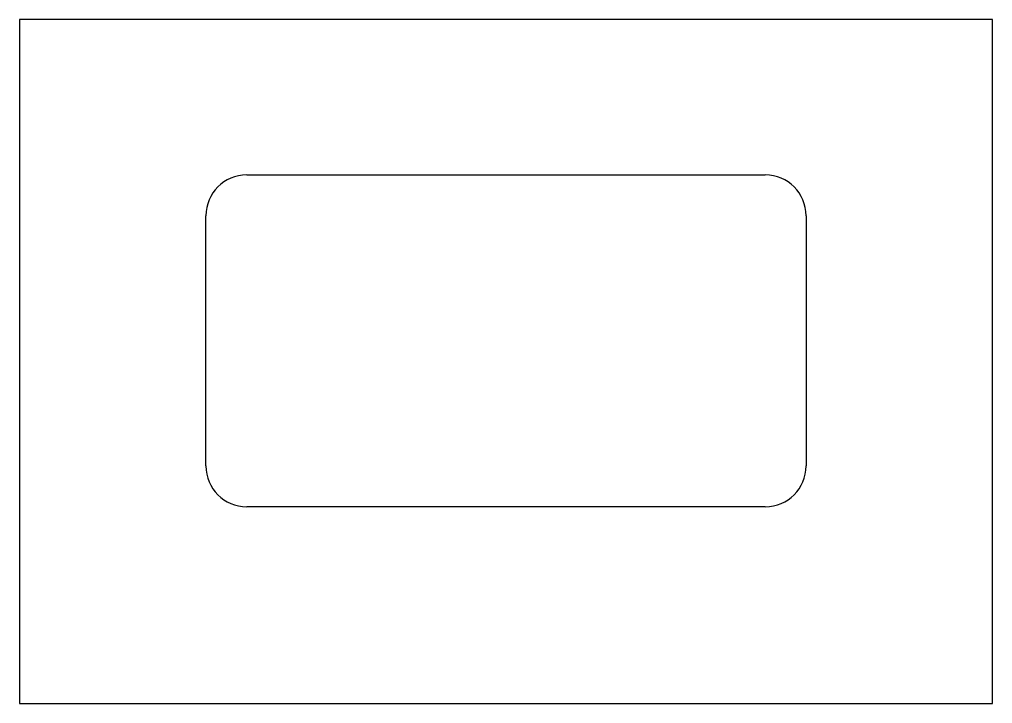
# Model space of a CAD drawing. Header units: millimetres. Extents: x -23.5 to 23.6, y -16.1 to 17.
import ezdxf

# ---------------------------------------------------------------- set-up
doc = ezdxf.new("R2010")
doc.units = ezdxf.units.MM

msp = doc.modelspace()

# ---------------------------------------------------------------- linework, layer by layer
for p, q in [((-23.55, 16.972), (-23.55, -16.128)), ((23.55, 16.972), (-23.55, 16.972)), ((23.55, -16.128), (23.55, 16.972)), ((-12.55, 9.447), (12.55, 9.447)), ((-14.525, -4.628), (-14.525, 7.472)), ((14.525, 7.472), (14.525, -4.628)), ((12.55, -6.603), (-12.55, -6.603)), ((-23.55, -16.128), (23.55, -16.128))]:
    msp.add_line(p, q)
for centre, start, end in [((-12.55, 7.472), -270, -180), ((12.55, 7.472), 0, 90), ((-12.55, -4.628), -180, -90), ((12.55, -4.628), -90, 0)]:
    msp.add_arc(centre, 1.975, start, end)

doc.saveas('drawing.dxf')
